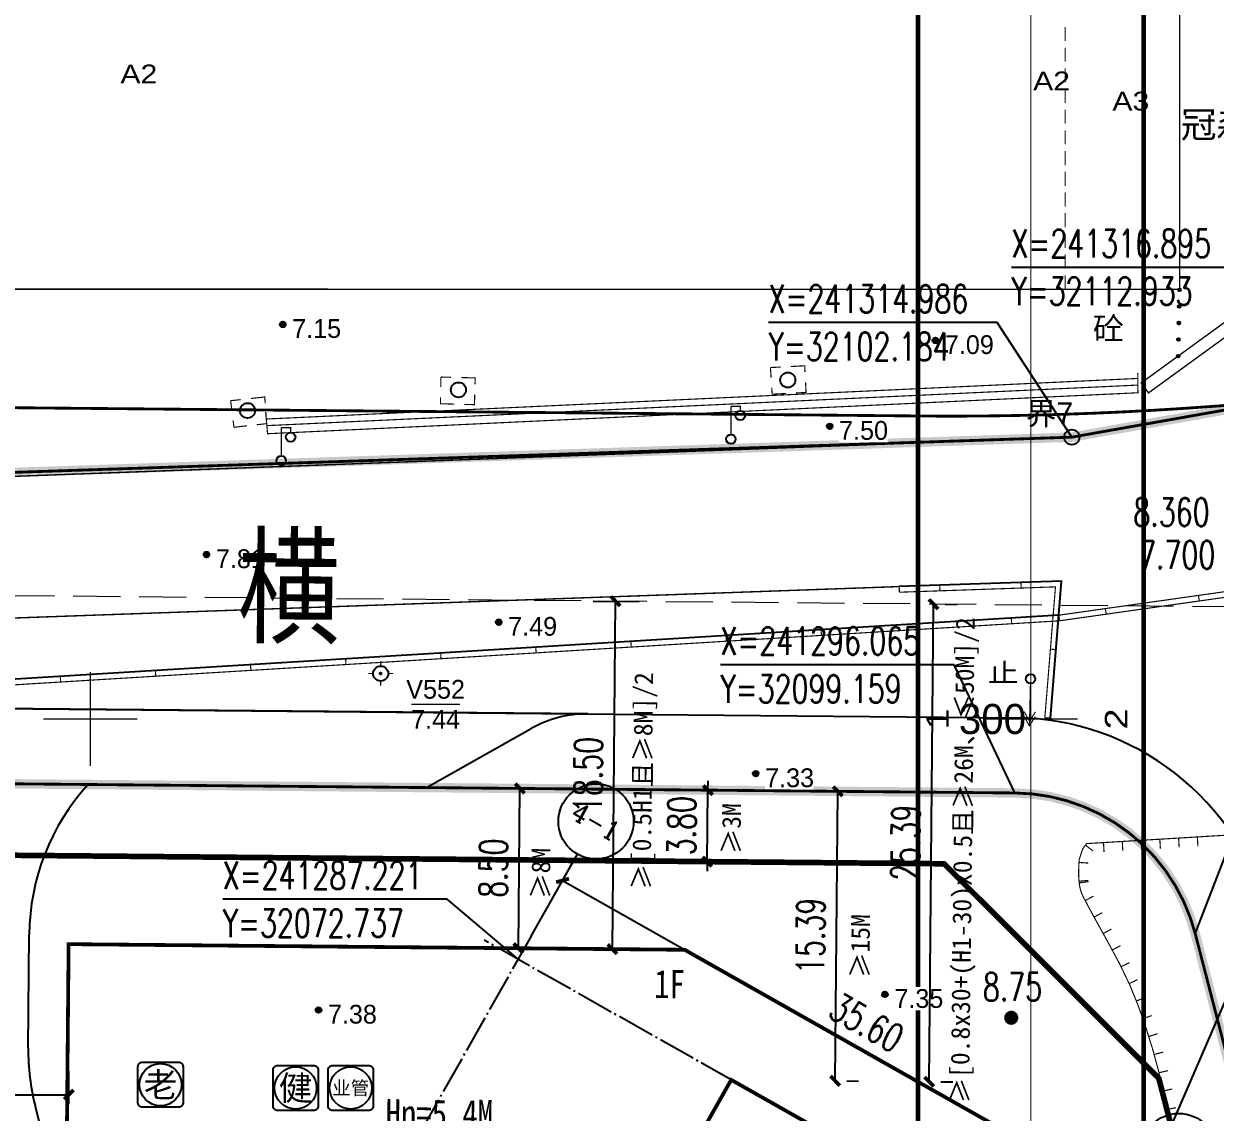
# Model space of a CAD drawing. Extents: x -83084 to 31773731, y -158416 to 241421036.
# Drawn here: x 32046.5 to 32109.8, y 241279.1 to 241337 of the extents above; entities that cross this region are included whole.
import ezdxf
from ezdxf.enums import TextEntityAlignment as Align
from ezdxf.xclip import XClip

# ---------------------------------------------------------------- set-up
doc = ezdxf.new("R2010")
doc.units = 0
doc.header["$LTSCALE"] = 1000
doc.header["$MEASUREMENT"] = 0
doc.header["$XCLIPFRAME"] = 0
for name, pattern in [('1', [0]), ('10010', [0]), ('2', [0]), ('252', [0]), ('677', [0]), ('721020', [0]), ('721120', [0]), ('CENTER2', [1.125, 0.75, -0.125, 0.125, -0.125]), ('DASH', [0.35, 0.25, -0.1]), ('DOTE', [2.42, 2, -0.2, 0.02, -0.2])]:
    doc.linetypes.add(name, pattern=pattern)
for name, color, linetype in [('AXIS', 3, 'Continuous'), ('AXIS_TEXT', 7, 'Continuous'), ('DIM_COOR', 3, 'Continuous'), ('DIM_ELEV', 3, 'Continuous'), ('DOTE', 14, 'DOTE'), ('GZ_BJT_功能地块', 1, 'Continuous'), ('GZ_BJT_总平面', 2, 'Continuous'), ('GZ_BJT_指标表', 7, 'Continuous'), ('GZ_BJT_用地界线', 1, 'Continuous'), ('GZ_BJT_配套设施符号', 7, 'Continuous'), ('MJX', 6, 'Continuous'), ('PUB_DIM', 3, 'Continuous'), ('PUB_TEXT', 7, 'Continuous'), ('Road_2', 134, 'Continuous'), ('ROOF', 4, 'Continuous'), ('净用地', 1, 'Continuous'), ('地库', 5, 'DASH'), ('规划道路边线', 165, 'Continuous')]:
    doc.layers.add(name, color=color, linetype=linetype)
doc.layers.add('地形', color=7, linetype='Continuous', true_color=0x323232)
doc.layers.add('建筑控制线', color=7, linetype='Continuous', true_color=0xff0505)
for name, color, linetype, lineweight in [('绿地', 86, 'Continuous', 0), ('道路中线', 252, 'Continuous', 0), ('间距公式核对', 241, 'Continuous', 0)]:
    doc.layers.add(name, color=color, linetype=linetype, lineweight=lineweight)
doc.styles.add('_TCH_AXIS', font='COMPLEX', dxfattribs={"bigfont": 'GBCBIG'})
doc.styles.add('_TCH_DIM', font='SIMPLEX', dxfattribs={"bigfont": 'GBCBIG'})
doc.styles.add('_TCH_DIM_T3', font='SIMPLEX', dxfattribs={"width": 0.705882, "bigfont": 'GBCBIG'})
doc.styles.add('COMPLEX', font='COMPLEX')
doc.styles.add('DMHT', font='')
doc.styles.add('GKST', font='')
doc.styles.add('HT', font='simhei.ttf')
doc.styles.add('HZTXT', font='simhei.ttf')
doc.styles.add('JMHT', font='')
doc.styles.add('KZHT', font='')
doc.styles.add('number', font='')
doc.styles.add('TKH', font='')
doc.styles.add('黑体', font='simhei.ttf')
doc.styles.get('DMHT').set_extended_font_data('方正细等线简体')
doc.styles.get('GKST').set_extended_font_data('方正细等线简体')
doc.styles.get('JMHT').set_extended_font_data('方正细等线简体')
doc.styles.get('KZHT').set_extended_font_data('方正细等线简体')
doc.styles.get('number').set_extended_font_data('方正细等线简体')
doc.styles.get('TKH').set_extended_font_data('方正细等线简体')
doc.dimstyles.new('_TCH_ARCH_M_M&&1', dxfattribs={"dimtxt": 1.4875, "dimasz": 0.5, "dimexe": 1.25, "dimexo": 1.5, "dimgap": 0.63125, "dimtad": 1, "dimzin": 0, "dimdsep": 46, "dimtxsty": '_TCH_DIM_T3', "dimblk": 'ARCHTICK', "dimcen": 0.09, "dimclrt": 7, "dimazin": 2, "dimtfac": 1, "dimtdec": 0, "dimtix": 1, "dimtmove": 2, "dimatfit": 3, "dimfxl": 0, "dimtolj": 1, "dimtzin": 0, "dimarcsym": 0})

# ---------------------------------------------------------------- blocks, each defined once
blk = doc.blocks.new('22老人服务中心')
at = {"layer": 'GZ_BJT_配套设施符号'}
blk.add_lwpolyline([(-12, -15, -0.414214), (-15, -12), (-15, 12, -0.414214), (-12, 15), (12, 15, -0.414214), (15, 12), (15, -12, -0.414214), (12, -15)], format="xyb", close=True, dxfattribs=at)
blk.add_circle((0, 0), 14.01, dxfattribs=at)
at = {"layer": 'GZ_BJT_配套设施符号', "linetype": 'Continuous', "style": 'HT'}
blk.add_text('老', height=16.34, dxfattribs=at).set_placement((0, 0), align=Align.MIDDLE_CENTER)
blk = doc.blocks.new('53居民健身场所')
at = {"layer": 'GZ_BJT_配套设施符号'}
blk.add_lwpolyline([(-12, -15, -0.414214), (-15, -12), (-15, 12, -0.414214), (-12, 15), (12, 15, -0.414214), (15, 12), (15, -12, -0.414214), (12, -15)], format="xyb", close=True, dxfattribs=at)
blk.add_circle((0, 0), 14.01, dxfattribs=at)
at = {"layer": 'GZ_BJT_配套设施符号', "linetype": 'Continuous', "style": 'HT'}
blk.add_text('健', height=16.34, dxfattribs=at).set_placement((0, 0), align=Align.MIDDLE_CENTER)
blk = doc.blocks.new('22物业管理')
at = {"layer": 'GZ_BJT_配套设施符号'}
blk.add_lwpolyline([(-12, -15, -0.414214), (-15, -12), (-15, 12, -0.414214), (-12, 15), (12, 15, -0.414214), (15, 12), (15, -12, -0.414214), (12, -15)], format="xyb", close=True, dxfattribs=at)
blk.add_circle((0, 0), 14.01, dxfattribs=at)
at = {"layer": 'GZ_BJT_配套设施符号', "linetype": 'Continuous', "style": 'HT'}
blk.add_text('业管', height=9, dxfattribs=at).set_placement((0, 0), align=Align.MIDDLE_CENTER)
blk = doc.blocks.new('jjjg')
at = {"layer": '净用地'}
blk.add_lwpolyline([(312.729, 260.842, 0.339359), (303.139, 268.339), (188.333, 269.388, 0.489761), (168.731, 244.6), (203.627, 103.082, 0.417511), (228.052, 88.507), (339.507, 117.323, 0.414214), (346.685, 129.508)], format="xyb", close=True, dxfattribs=at)
at = {"layer": '建筑控制线', "color": 1, "linetype": 'CENTER2', "ltscale": 0.01, "const_width": 0.5}
for points in [[(383.239, 107.973), (344.513, 97.96), (232.405, 68.975), (183.609, 58.956), (155.208, 51.953), (155.198, 51.951), (135.846, 179.065), (134.192, 189.926), (133.85, 194.329), (133.812, 204.312), (133.812, 204.314), (133.604, 259.566), (133.74, 265.128), (133.853, 269.743), (134.678, 279.892), (134.86, 281.203), (147.348, 281.975), (306.164, 287.26), (316.913, 289.169, 0.024864), (335.611, 291.821, 0.001838), (336.982, 292.091), (359.271, 296.561)], [(357.562, 275.82), (341.257, 272.55, 0.43043), (333.542, 260.242), (334.652, 255.949), (335.41, 253.018), (366.048, 134.514), (346.685, 129.508), (312.729, 260.842, 0.339359), (303.139, 268.339), (188.333, 269.388, 0.489761), (168.731, 244.6), (146.967, 207.555), (138.651, 241.283, -0.019329), (133.74, 265.128), (133.853, 269.743), (134.678, 279.892), (134.86, 281.203), (147.348, 281.975), (306.164, 287.26), (316.913, 289.169, 0.024864), (335.611, 291.821, 0.001838), (336.982, 292.091), (359.271, 296.561)]]:
    blk.add_lwpolyline(points, format="xyb", dxfattribs=at)
blk = doc.blocks.new('64343')
for p, q in [((-3.343, 146.91, 0), (-65.468, 147.478)), ((-11.915, 142.988, 0), (-6.35, 146.134, 0)), ((-11.915, 142.988), (-29.914, 143.153)), ((-33.098, 129.136), (-33.043, 135.181)), ((-23.065, 88.7), (-32.716, 126.022))]:
    blk.add_line(p, q)
for centre, radius, start, end in [((-3.397, 140.91, 0), 6, 89.4766, 119.4766), ((-21.043, 135.071), 12, 137.66629, 179.4775), ((-21.098, 129.026), 12, 179.4775, 194.49764)]:
    blk.add_arc(centre, radius, start, end)
blk = doc.blocks.new('263906')
at = {"color": 0, "linetype": 'Continuous', "lineweight": -3}
blk.add_circle((0, 0), 0.8, dxfattribs=at)
at = {"color": 0}
blk.add_point((0, 0), dxfattribs=at)
blk = doc.blocks.new('51133001')
at = {"color": 0, "linetype": 'Continuous', "lineweight": -3, "const_width": 0.12}
for points in [[(5, 0), (0.5, 0)], [(3.5, 0.6), (4.5, 0), (3.5, -0.6)], [(4, 0.6), (5, 0), (4, -0.6)]]:
    blk.add_lwpolyline(points, dxfattribs=at)
blk = doc.blocks.new('51133002')
at = {"color": 0, "linetype": '1', "lineweight": -3}
blk.add_circle((0, 0), 0.5, dxfattribs=at)
blk = doc.blocks.new('96102001')
at = {"linetype": '2'}
h = blk.add_hatch(color=0, dxfattribs=at)
edge = h.paths.add_edge_path(flags=0)
edge.add_arc((0, 0), 0.15, 0, 360)
at = {"color": 0, "linetype": 'Continuous', "lineweight": -3}
blk.add_circle((0, 0), 0.15, dxfattribs=at)
blk = doc.blocks.new('85212001')
at = {"color": 0, "linetype": 'Continuous', "lineweight": -3, "const_width": 0.12}
blk.add_lwpolyline([(0, 0), (0, 1)], dxfattribs=at)
blk = doc.blocks.new('333')
at = {"color": 0, "linetype": 'Continuous', "lineweight": -3, "const_width": 0.15}
for points in [[(0, 0.5), (0, 3.5)], [(0, 3.5), (1, 3.5), (1, 3)]]:
    blk.add_lwpolyline(points, dxfattribs=at)
at = {"color": 0, "linetype": 'Continuous', "lineweight": -3}
for centre in [(1, 2.5), (0, 0)]:
    blk.add_circle(centre, 0.5, dxfattribs=at)
blk = doc.blocks.new('904')
at = {"linetype": '2'}
h = blk.add_hatch(color=0, dxfattribs=at)
edge = h.paths.add_edge_path(flags=0)
edge.add_arc((0, 0), 0.3, 0, 360)
at = {"color": 0, "linetype": 'Continuous', "lineweight": -3}
for radius in [0.3, 0.15]:
    blk.add_circle((0, 0), radius, dxfattribs=at)
blk = doc.blocks.new('106')
at = {"color": 0, "linetype": '1', "lineweight": -3, "const_width": 0.12}
for points in [[(0, 0.8), (0, 1.3)], [(-0.8, 0), (-1.3, 0)], [(0.8, 0), (1.3, 0)], [(0, -0.8), (0, -1.3)]]:
    blk.add_lwpolyline(points, dxfattribs=at)
at = {"color": 0, "linetype": '1', "lineweight": -3}
for radius in [0.8, 0.1]:
    blk.add_circle((0, 0), radius, dxfattribs=at)
blk = doc.blocks.new('128')
at = {"color": 0, "linetype": 'Continuous', "lineweight": -3}
blk.add_circle((0, 0), 0.8, dxfattribs=at)
blk = doc.blocks.new('ysdx12')
at = {"layer": '地形', "linetype": 'Continuous', "lineweight": -3, "ltscale": 0.5}
for points, const_width in [([(69.928, 289.767), (69.928, 77.767)], 0.25), ([(81.928, 77.767), (81.928, 289.767)], 0.25), ([(83.837, 228.783), (83.843, 206.618), (-60.916, 206.63), (-60.915, 224.143)], 0.075), ([(77.758, 219.818), (77.758, 220.568)], 0.06), ([(77.758, 218.718), (77.758, 219.468)], 0.06), ([(77.758, 217.618), (77.758, 218.368)], 0.06), ([(77.758, 216.518), (77.758, 217.268)], 0.06), ([(77.758, 215.418), (77.758, 216.168)], 0.06), ([(77.758, 214.318), (77.758, 215.068)], 0.06), ([(77.758, 213.218), (77.758, 213.968)], 0.06), ([(77.757, 212.118), (77.758, 212.868)], 0.06), ([(77.757, 211.018), (77.757, 211.768)], 0.06), ([(77.757, 209.918), (77.757, 210.668)], 0.06), ([(77.757, 208.818), (77.757, 209.568)], 0.06), ([(77.757, 207.718), (77.757, 208.468)], 0.06), ([(77.757, 206.618), (77.757, 207.368)], 0.06), ([(270.398, 78.505), (247.182, 120.681), (236.579, 142.65), (212.663, 195.606), (195.565, 200.655), (176.133, 205.239), (124.57, 195.972), (77.42, 189.285)], 0.06), ([(270.135, 78.361), (246.915, 120.544), (236.307, 142.523), (212.446, 195.357), (195.488, 200.365), (176.125, 204.933), (124.618, 195.676), (77.462, 188.988)], 0.06), ([(35.247, 200.085), (35.349, 198.936), (81.628, 201.115), (81.615, 202.158)], 0.06), ([(62.087, 202.456), (62.627, 202.484)], 0.06), ([(62.122, 201.919), (62.087, 202.456)], 0.06), ([(63.168, 202.511), (63.91, 202.549), (63.928, 202.211)], 0.06), ([(35.298, 199.719), (81.604, 201.875)], 0.06), ([(35.315, 199.367), (81.62, 201.523)], 0.06), ([(44.556, 201.414), (44.564, 201.952)], 0.06), ([(44.564, 201.952), (45.105, 201.937)], 0.06), ([(45.646, 201.923), (46.389, 201.902), (46.38, 201.564)], 0.06), ([(63.955, 201.671), (63.983, 201.13), (63.445, 201.103)], 0.06), ([(34.464, 200.809), (35.202, 200.89), (35.226, 200.552)], 0.06), ([(45.274, 200.511), (44.544, 200.531), (44.549, 200.876)], 0.06), ([(46.365, 201.023), (46.35, 200.482), (45.812, 200.496)], 0.06), ([(62.908, 201.075), (62.178, 201.038), (62.156, 201.382)], 0.06), ([(33.387, 200.692), (33.926, 200.751)], 0.06), ([(33.452, 200.167), (33.387, 200.692)], 0.06), ([(34.25, 199.357), (33.561, 199.281), (33.516, 199.642)], 0.06), ([(35.264, 200.012), (35.301, 199.472), (34.776, 199.414)], 0.06), ([(-141.318, 189.364), (-138.744, 188.86), (-135.073, 188.266), (-89.118, 191.861), (-57.993, 193.4), (20.199, 196.606), (78.116, 198.751)], 0.075), ([(68.934, 190.807), (0.318, 188.37), (-68.765, 185.637), (-95.118, 183.709)], 0.075), ([(76.976, 183.809), (77.568, 191.104), (68.934, 190.807)], 0.06), ([(68.934, 190.807), (68.944, 190.507)], 0.06), ([(76.677, 183.833), (77.242, 190.793), (68.944, 190.507)], 0.06), ([(71.092, 190.881), (71.103, 190.582)], 0.06), ([(75.409, 191.03), (75.42, 190.73)], 0.06), ([(84.847, 190.338), (84.889, 190.041)], 0.06), ([(79.896, 189.636), (79.938, 189.339)], 0.06), ([(77.439, 188.986), (-69.095, 180.004), (-69.11, 180.729)], 0.06), ([(77.42, 189.285), (-68.801, 180.323), (-68.81, 180.735)], 0.06), ([(69.836, 188.82), (69.854, 188.521)], 0.06), ([(74.892, 189.13), (74.911, 188.831)], 0.06), ([(77.42, 189.285), (77.462, 188.988)], 0.06), ([(77.42, 189.285), (77.439, 188.986)], 0.06), ([(77.42, 189.285), (77.439, 188.986)], 0.06), ([(59.723, 188.2), (59.742, 187.901)], 0.06), ([(64.78, 188.51), (64.798, 188.211)], 0.06), ([(49.611, 187.581), (49.629, 187.281)], 0.06), ([(54.667, 187.89), (54.685, 187.591)], 0.06), ([(77.272, 187.457), (76.973, 187.481)], 0.06), ([(39.498, 186.961), (39.516, 186.661)], 0.06), ([(44.554, 187.271), (44.573, 186.971)], 0.06), ([(29.385, 186.341), (29.404, 186.041)], 0.06), ([(34.442, 186.651), (34.46, 186.351)], 0.06), ([(24.329, 186.031), (24.347, 185.732)], 0.06), ([(89.05, 177.749), (78.903, 177.14), (78.69, 176.864), (78.505, 176.294), (78.481, 175.941), (78.473, 175.411), (78.504, 175.05), (78.525, 174.901), (78.551, 174.77), (78.582, 174.648), (78.623, 174.521), (78.72, 174.305), (78.962, 173.842), (79.383, 173.07), (80.007, 171.946), (80.659, 170.734), (81.187, 169.633), (81.632, 168.549), (82.038, 167.388), (82.407, 166.213), (82.715, 165.079), (82.986, 163.884), (83.246, 162.529)], 0.06), ([(42.997, 184.545), (45.572, 184.545)], 0.06), ([(76.976, 183.809), (76.677, 183.833)], 0.06), ([(76.976, 183.809), (76.677, 183.833)], 0.06)]:
    blk.add_lwpolyline(points, dxfattribs=dict(at, const_width=const_width))
at = {"layer": '地形', "linetype": '10010', "lineweight": -3, "ltscale": 0.5, "const_width": 0.06}
for points in [[(75.928, 77.767), (75.928, 289.767)], [(75.928, 77.767), (75.928, 289.767)], [(25.928, 181.267), (25.928, 186.267)], [(23.428, 183.767), (28.428, 183.767)], [(75.928, 183.767), (73.428, 183.767)], [(75.928, 183.767), (78.428, 183.767)]]:
    blk.add_lwpolyline(points, dxfattribs=at)
at = {"layer": '地形', "linetype": '721120', "lineweight": -3, "ltscale": 0.5, "const_width": 0.15}
blk.add_lwpolyline([(90.128, 200.781), (88.779, 200.654), (87.429, 200.535), (86.078, 200.426), (84.726, 200.328), (83.374, 200.239), (82.02, 200.159), (80.667, 200.089), (79.313, 200.029), (77.958, 199.979), (76.604, 199.938), (75.249, 199.907), (73.893, 199.885), (72.538, 199.874), (71.183, 199.872), (69.827, 199.881), (-48.646, 200.963)], dxfattribs=at)
at = {"layer": '地形', "linetype": '721020', "lineweight": -3, "ltscale": 0.5, "const_width": 0.15}
blk.add_lwpolyline([(155.187, 19.465), (116.461, 9.453), (4.353, -19.532), (-44.443, -29.551), (-72.844, -36.554), (-72.854, -36.557), (-92.206, 90.558), (-93.86, 101.419), (-94.202, 105.822), (-94.24, 115.804), (-94.24, 115.807), (-94.448, 171.059), (-94.312, 176.62), (-94.199, 181.236), (-93.374, 191.385), (-93.192, 192.696), (-80.704, 193.468), (78.112, 198.753), (88.861, 200.662, 0.024922), (107.559, 203.314, 0.002245), (108.93, 203.583), (131.218, 208.054)], format="xyb", dxfattribs=at)
at = {"layer": '地形', "linetype": '252', "lineweight": -3, "ltscale": 0.5, "const_width": 0.075}
blk.add_lwpolyline([(91.641, 210.139), (91.57, 207.925), (82.188, 201.106), (81.801, 201.638), (90.828, 208.199), (90.886, 210.148)], close=True, dxfattribs=at)
at = {"layer": '地形', "linetype": '677', "lineweight": -3, "ltscale": 0.5, "const_width": 0.06}
blk.add_lwpolyline([(270.398, 78.505), (247.182, 120.681), (236.579, 142.65), (212.663, 195.606), (195.565, 200.655), (176.133, 205.239), (124.57, 195.972), (77.42, 189.285)], dxfattribs=at)
at = {"layer": '地形', "linetype": '721120', "lineweight": -3, "ltscale": 0.5, "const_width": 0.15}
blk.add_lwpolyline([(84.677, 172.335), (118.633, 41.001, -0.414214), (111.455, 28.816), (0, 0, -0.417511), (-24.425, 14.575), (-59.321, 156.093, -0.489761), (-39.72, 180.881), (75.087, 179.832, -0.339359), (84.677, 172.335)], format="xyb", close=True, dxfattribs=at)
at = {"layer": '地形', "linetype": '677', "lineweight": -3, "ltscale": 0.5}
for points in [[(76.976, 183.809, 0), (77.568, 191.104, 0), (68.934, 190.807, 0)], [(77.42, 189.285, 0), (-68.801, 180.323, 0), (-68.81, 180.735, 0)]]:
    blk.add_polyline3d(points, dxfattribs=at)
at = {"layer": '地形', "linetype": 'Continuous'}
for name, p, xscale, yscale, rotation in [('96102001', (83.841, 206.588), 0.5, 0.5, 268.6712010405977), ('96102001', (83.821, 205.706), 0.5, 0.5, 268.6712010405977), ('96102001', (83.8, 204.825), 0.5, 0.5, 268.6712010405977), ('96102001', (83.78, 203.943), 0.5, 0.5, 268.6712010405977), ('96102001', (83.759, 203.061), 0.5, 0.5, 268.6712010405977), ('51133001', (75.918, 185.901), 0.4999999999999997, 0.4999999999999997, 268.6231984711109), ('51133002', (75.918, 185.901), 0.4999999999999997, 0.4999999999999997, 268.6231984711109), ('85212001', (82.79, 177.373), 0.4999999999999997, 0.4999999999999997, 183.4323936329411), ('85212001', (83.788, 177.433), 0.4999999999999997, 0.4999999999999997, 183.4323936329411), ('85212001', (84.786, 177.493), 0.4999999999999997, 0.4999999999999997, 183.4323936329411), ('85212001', (78.838, 177.056), 0.5, 0.5, 232.3097600883077), ('85212001', (79.795, 177.194), 0.4999999999999997, 0.4999999999999997, 183.4323936329411), ('85212001', (80.793, 177.254), 0.4999999999999997, 0.4999999999999997, 183.4323936329411), ('85212001', (81.791, 177.313), 0.4999999999999997, 0.4999999999999997, 183.4323936329411), ('85212001', (78.494, 176.136), 0.5, 0.5, 266.0994982143045), ('85212001', (78.497, 175.138), 0.4999999999999996, 0.4999999999999996, 274.939211000405), ('85212001', (78.504, 175.05), 0.4999999999999997, 0.4999999999999997, 278.0339150718244), ('85212001', (78.822, 174.11), 0.4999999999999997, 0.4999999999999997, 297.5943200999337), ('85212001', (79.296, 173.23), 0.4999999999999997, 0.4999999999999997, 298.621635192617), ('85212001', (79.78, 172.354), 0.5, 0.5, 299.0071310693725), ('85212001', (80.259, 171.477), 0.5, 0.5, 298.2806994700066), ('85212001', (80.726, 170.593), 0.4999999999999999, 0.4999999999999999, 295.6535628284096), ('85212001', (81.159, 169.691), 0.4999999999999999, 0.4999999999999999, 295.6535628284096), ('85212001', (81.543, 168.768), 0.4999999999999995, 0.4999999999999995, 292.3133271167065), ('85212001', (81.884, 167.828), 0.5, 0.5, 289.2486758776352), ('85212001', (82.198, 166.879), 0.5, 0.5, 287.4466807292891), ('85212001', (82.486, 165.921), 0.5, 0.5, 285.2076354363322), ('85212001', (82.743, 164.955), 0.4999999999999998, 0.4999999999999998, 282.7736292237064), ('85212001', (82.964, 163.98), 0.4999999999999998, 0.4999999999999998, 282.7736292237064), ('85212001', (83.156, 162.999), 0.5, 0.5, 280.8589905955685)]:
    blk.add_blockref(name, p, dxfattribs=dict(at, xscale=xscale, yscale=yscale, rotation=rotation))
at = {"layer": '地形', "linetype": 'Continuous', "xscale": 0.5, "yscale": 0.5}
for name, p in [('904', (36.157, 204.75)), ('904', (70.862, 203.895)), ('128', (63.009, 201.792)), ('128', (45.497, 201.269)), ('128', (34.285, 200.167)), ('333', (59.985, 198.649)), ('333', (36.077, 197.507)), ('904', (65.237, 199.332)), ('263906', (78.112, 198.753)), ('904', (32.102, 192.512)), ('904', (47.643, 188.913)), ('106', (41.362, 186.181)), ('904', (61.304, 180.86)), ('904', (68.176, 169.12)), ('904', (38.058, 168.287))]:
    blk.add_blockref(name, p, dxfattribs=at)
at = {"layer": '地形', "style": 'JMHT', "width": 1.2}
for s, p in [('A2', (27.525, 217.269)), ('A2', (76.053, 216.897)), ('A3', (80.267, 215.822)), ('止', (73.649, 185.419))]:
    blk.add_text(s, height=1, dxfattribs=at).set_placement(p, align=Align.BOTTOM_LEFT)
at = {"layer": '地形'}
for s, height, style, p in [('冠森集团', 1.4, 'JMHT', (83.899, 214.259)), ('砼', 1.2, 'GKST', (79.237, 203.573))]:
    blk.add_text(s, height=height, dxfattribs=dict(at, style=style)).set_placement(p, align=Align.BOTTOM_LEFT)
for s, height, style, p in [('界7', 1.2, 'number', (76.923, 200.012)), ('V552', 1, 'KZHT', (44.284, 185.345)), ('7.44', 1, 'KZHT', (44.284, 183.745))]:
    blk.add_text(s, height=height, dxfattribs=dict(at, style=style)).set_placement(p, align=Align.MIDDLE_CENTER)
at = {"layer": '地形', "style": 'JMHT'}
blk.add_text('300', height=1.6, dxfattribs=at).set_placement((75.678, 183.767), align=Align.MIDDLE_RIGHT)
at = {"layer": '地形', "style": 'TKH', "width": 1.25}
for s, p in [('1', (71.928, 183.767)), ('2', (81.428, 183.767))]:
    blk.add_text(s, height=1.2, rotation=90, dxfattribs=at).set_placement(p, align=Align.BOTTOM_CENTER)
for points in [[(36.657, 205.15), (39.232, 205.15), (39.232, 203.9), (36.657, 203.9)], [(71.362, 204.295), (73.937, 204.295), (73.937, 203.045), (71.362, 203.045)], [(65.737, 199.732), (68.312, 199.732), (68.312, 198.482), (65.737, 198.482)], [(32.602, 192.912), (35.177, 192.912), (35.177, 191.662), (32.602, 191.662)], [(48.143, 189.313), (50.718, 189.313), (50.718, 188.063), (48.143, 188.063)], [(61.804, 181.26), (64.379, 181.26), (64.379, 180.01), (61.804, 180.01)], [(68.676, 169.52), (71.251, 169.52), (71.251, 168.27), (68.676, 168.27)], [(38.558, 168.687), (41.133, 168.687), (41.133, 167.437), (38.558, 167.437)]]:
    blk.add_wipeout(points).dxf.layer = '地形'
at = {"layer": '地形', "style": 'DMHT'}
for s, p in [('7.15', (36.657, 205.03)), ('7.09', (71.362, 204.175)), ('7.50', (65.737, 199.612)), ('7.81', (32.602, 192.792)), ('7.49', (48.143, 189.193)), ('7.33', (61.804, 181.14)), ('7.35', (68.676, 169.4)), ('7.38', (38.558, 168.567))]:
    blk.add_text(s, height=1, dxfattribs=at).set_placement(p, align=Align.TOP_LEFT)
blk = doc.blocks.new('YT6保障房3 2-16轮廓线')
at = {"layer": 'MJX', "color": 0, "ltscale": 10, "const_width": 200}
blk.add_lwpolyline([(10245, 12500), (10245, 10750), (12395, 10750), (12396, 9350), (16801, 9350), (16801, 3850), (17401, 3850), (17401, 350), (14201, 350), (14201, -150), (12201, -150), (12201, 1350), (4801, 1350), (4801, -150), (2801, -150), (2801, 350), (-399, 349), (-399, 3849), (201, 3849), (201, 9349), (4606, 9350), (4605, 10750), (6755, 10750), (6755, 14300), (-7250, 14299), (-7250, 22099), (4250, 22100), (4250, 17600), (5750, 17600), (5750, 19100), (7450, 19100), (8775, 20425), (8775, 22650), (10375, 22650), (10375, 24150), (5775, 24150), (5775, 36350), (14375, 36350), (14375, 22450), (13675, 22450), (13675, 21450), (16550, 21450), (16550, 21650), (18150, 21650), (18150, 23400), (20350, 23400), (20350, 25000), (22650, 25000), (22650, 25600), (27850, 25600), (27850, 22600), (26850, 22600), (26850, 16200), (28350, 16200), (28350, 14200), (27850, 14200), (27850, 11000), (24350, 11000), (24350, 11600), (18850, 11600), (18850, 16000), (17450, 16000), (17450, 18150), (15850, 18150), (15850, 16325), (12025, 12500)], close=True, dxfattribs=at)
at = {"layer": 'MJX', "color": 0, "ltscale": 10}
for points in [[(14875, 36350), (14875, 32650), (14375, 32650), (14375, 36350)], [(16175, 32650), (16175, 28250), (14375, 28250), (14375, 32650)], [(5775, 32050), (5775, 30650), (5275, 30650), (5275, 32050)], [(5775, 26750), (5775, 25350), (5275, 25350), (5275, 26750)], [(28350, 25600), (27850, 25600), (27850, 22600), (28350, 22600)], [(10375, 24150), (8075, 24150), (8075, 22450), (8775, 22450), (8775, 22650), (10375, 22650)], [(20350, 23400), (20350, 24600), (19850, 24600), (19850, 23400)], [(-3250, 22099), (-1850, 22099), (-1850, 22599), (-3250, 22599)], [(1650, 22099), (3050, 22100), (3050, 22600), (1650, 22599)], [(28350, 22600), (26850, 22600), (26850, 16200), (28350, 16200)], [(4250, 17600), (4250, 19900), (5950, 19900), (5950, 19100), (5750, 19100), (5750, 17600)], [(8255, 16100), (8255, 12950), (10045, 12950), (10045, 12500), (12025, 12500), (15850, 16325), (15850, 18350), (15245, 18350), (15245, 19950), (12105, 19950)], [(10190, 14766), (13584, 18160), (15635, 16109), (12241, 12715)], [(15850, 17650), (17450, 17650), (17450, 18150), (15850, 18150)], [(5950, 14300), (5950, 15700), (6950, 15700), (6950, 17600), (5100, 17600), (5100, 16850), (250, 16849), (250, 14299)], [(-7250, 13799), (-3750, 13799), (-3750, 14299), (-7250, 14299)], [(-3750, 12499), (450, 12499), (450, 14299), (-3750, 14299)], [(6755, 10750), (6755, 14300), (6255, 14300), (6255, 10750)], [(28350, 14200), (27850, 14200), (27850, 11000), (28350, 11000)], [(10245, 10750), (10245, 12500), (10745, 12500), (10745, 10750)], [(21550, 11100), (22950, 11100), (22950, 11600), (21550, 11600)], [(-299, 5249), (-299, 6649), (201, 6649), (201, 5249)], [(17301, 5250), (17301, 6650), (16801, 6650), (16801, 5250)], [(4801, -150), (12201, -150), (12201, 1350), (4801, 1350)], [(2801, -150), (-399, -151), (-399, 349), (2801, 350)], [(14201, -150), (17401, -150), (17401, 350), (14201, 350)]]:
    blk.add_lwpolyline(points, close=True, dxfattribs=at)
blk.add_lwpolyline([(14175, 22450), (14175, 21950), (18150, 21950)], dxfattribs=at)
blk = doc.blocks.new('_ArchTick')
at = {"color": 0, "linetype": 'ByBlock', "const_width": 0.4}
blk.add_lwpolyline([(-0.5, -0.5), (0.5, 0.5)], dxfattribs=at)
blk = doc.blocks.new('*D158')
at = {"layer": 'Defpoints', "color": 0, "transparency": 16777216}
for p in [(-18.213, 121.743), (-37.612, 119.746), (-18.213, 119.746)]:
    blk.add_point(p, dxfattribs=at)
at = {"layer": 'PUB_DIM', "color": 0, "lineweight": -2, "transparency": 16777216}
for p, q in [((-37.612, 121.246), (-37.612, 122.993)), ((-18.213, 121.246), (-18.213, 122.993)), ((-37.612, 121.743), (-18.213, 121.743))]:
    blk.add_line(p, q, dxfattribs=at)
at = {"layer": 'PUB_DIM', "color": 0, "lineweight": -2, "transparency": 16777216, "xscale": 0.5, "yscale": 0.5, "zscale": 0.5, "rotation": 180}
blk.add_blockref('_ArchTick', (-37.612, 121.743), dxfattribs=at)
at = {"layer": 'PUB_DIM', "color": 0, "lineweight": -2, "transparency": 16777216, "xscale": 0.5, "yscale": 0.5, "zscale": 0.5}
blk.add_blockref('_ArchTick', (-18.213, 121.743), dxfattribs=at)
at = {"layer": 'PUB_DIM', "color": 7, "transparency": 16777216, "insert": (-27.913, 123.118), "char_height": 1.4875, "attachment_point": 5, "style": '_TCH_DIM_T3'}
blk.add_mtext('\\A1;19.40', dxfattribs=at)
blk = doc.blocks.new('*D161')
at = {"layer": 'Defpoints', "color": 0, "transparency": 16777216}
for p in [(15.77, 137.936), (16.415, 137.93), (16.38, 134.131)]:
    blk.add_point(p, dxfattribs=at)
at = {"layer": 'PUB_DIM', "color": 0, "lineweight": -2, "transparency": 16777216}
for p, q in [((15.77, 137.936), (15.774, 138.436)), ((14.915, 137.944), (14.52, 137.948)), ((15.735, 134.136), (15.77, 137.936)), ((14.88, 134.144), (14.485, 134.148)), ((15.735, 134.136), (15.731, 133.637))]:
    blk.add_line(p, q, dxfattribs=at)
at = {"layer": 'PUB_DIM', "color": 0, "lineweight": -2, "transparency": 16777216, "xscale": 0.5, "yscale": 0.5, "zscale": 0.5}
for p, rotation in [((15.77, 137.936), 269.4766032694147), ((15.735, 134.136), 89.47660326941467)]:
    blk.add_blockref('_ArchTick', p, dxfattribs=dict(at, rotation=rotation))
at = {"layer": 'PUB_DIM', "color": 7, "transparency": 16777216, "insert": (14.378, 136.049), "char_height": 1.4875, "attachment_point": 5, "rotation": 89.4766, "style": '_TCH_DIM_T3'}
blk.add_mtext('\\A1;3.80', dxfattribs=at)
blk = doc.blocks.new('*D164')
at = {"layer": 'Defpoints', "color": 0, "transparency": 16777216}
for p in [(3.075, 138.052), (5.77, 138.028), (2.997, 129.553)]:
    blk.add_point(p, dxfattribs=at)
at = {"layer": 'PUB_DIM', "color": 0, "lineweight": -2, "transparency": 16777216}
for p, q in [((4.575, 138.039), (7.02, 138.016)), ((5.693, 129.528), (5.77, 138.028)), ((4.497, 129.539), (6.943, 129.517))]:
    blk.add_line(p, q, dxfattribs=at)
at = {"layer": 'PUB_DIM', "color": 0, "lineweight": -2, "transparency": 16777216, "xscale": 0.5, "yscale": 0.5, "zscale": 0.5}
for p, rotation in [((5.77, 138.028), 89.4766032679831), ((5.693, 129.528), 269.4766032679831)]:
    blk.add_blockref('_ArchTick', p, dxfattribs=dict(at, rotation=rotation))
at = {"layer": 'PUB_DIM', "color": 7, "transparency": 16777216, "insert": (4.357, 133.79), "char_height": 1.4875, "attachment_point": 5, "rotation": 89.4766, "style": '_TCH_DIM_T3'}
blk.add_mtext('\\A1;8.50', dxfattribs=at)
blk = doc.blocks.new('*D165')
at = {"layer": 'Defpoints', "color": 0, "transparency": 16777216}
for p in [(8.166, 148.006), (10.861, 147.982), (7.997, 129.507)]:
    blk.add_point(p, dxfattribs=at)
at = {"layer": 'PUB_DIM', "color": 0, "lineweight": -2, "transparency": 16777216}
for p, q in [((9.666, 147.992), (12.111, 147.97)), ((10.692, 129.482), (10.861, 147.982)), ((9.497, 129.493), (11.942, 129.471))]:
    blk.add_line(p, q, dxfattribs=at)
at = {"layer": 'PUB_DIM', "color": 0, "lineweight": -2, "transparency": 16777216, "xscale": 0.5, "yscale": 0.5, "zscale": 0.5}
for p, rotation in [((10.861, 147.982), 89.476603267982), ((10.692, 129.482), 269.476603267982)]:
    blk.add_blockref('_ArchTick', p, dxfattribs=dict(at, rotation=rotation))
at = {"layer": 'PUB_DIM', "color": 7, "transparency": 16777216, "insert": (9.402, 138.745), "char_height": 1.4875, "attachment_point": 5, "rotation": 89.4766, "style": '_TCH_DIM_T3'}
blk.add_mtext('\\A1;18.50', dxfattribs=at)
blk = doc.blocks.new('*D206')
at = {"layer": 'Defpoints', "color": 0, "transparency": 16777216}
for p in [(26.89, 147.835), (27.766, 147.827), (26.658, 122.442)]:
    blk.add_point(p, dxfattribs=at)
at = {"layer": 'PUB_DIM', "color": 0, "lineweight": -2, "transparency": 16777216}
for p, q in [((27.534, 122.434), (27.766, 147.827)), ((28.39, 147.821), (29.016, 147.816)), ((28.158, 122.428), (28.784, 122.423))]:
    blk.add_line(p, q, dxfattribs=at)
at = {"layer": 'PUB_DIM', "color": 0, "lineweight": -2, "transparency": 16777216, "xscale": 0.5, "yscale": 0.5, "zscale": 0.5}
for p, rotation in [((27.766, 147.827), 89.47660327112365), ((27.534, 122.434), 269.4766032711237)]:
    blk.add_blockref('_ArchTick', p, dxfattribs=dict(at, rotation=rotation))
at = {"layer": 'PUB_DIM', "color": 7, "transparency": 16777216, "insert": (26.275, 135.143), "char_height": 1.4875, "attachment_point": 5, "rotation": 89.4766, "style": '_TCH_DIM_T3'}
blk.add_mtext('\\A1;25.39', dxfattribs=at)
blk = doc.blocks.new('*D207')
at = {"layer": 'Defpoints', "color": 0, "transparency": 16777216}
for p in [(21.799, 137.881), (22.674, 137.873), (21.658, 122.488)]:
    blk.add_point(p, dxfattribs=at)
at = {"layer": 'PUB_DIM', "color": 0, "lineweight": -2, "transparency": 16777216}
for p, q in [((22.534, 122.48), (22.674, 137.873)), ((23.299, 137.868), (23.924, 137.862)), ((23.158, 122.474), (23.784, 122.468))]:
    blk.add_line(p, q, dxfattribs=at)
at = {"layer": 'PUB_DIM', "color": 0, "lineweight": -2, "transparency": 16777216, "xscale": 0.5, "yscale": 0.5, "zscale": 0.5}
for p, rotation in [((22.674, 137.873), 89.47660327112582), ((22.534, 122.48), 269.4766032711258)]:
    blk.add_blockref('_ArchTick', p, dxfattribs=dict(at, rotation=rotation))
at = {"layer": 'PUB_DIM', "color": 7, "transparency": 16777216, "insert": (21.229, 130.189), "char_height": 1.4875, "attachment_point": 5, "rotation": 89.4766, "style": '_TCH_DIM_T3'}
blk.add_mtext('\\A1;15.39', dxfattribs=at)
blk = doc.blocks.new('2334223')
at = {"layer": 'DIM_ELEV', "const_width": 0.375}
blk.add_lwpolyline([(50.302, 80.014, 1), (49.927, 80.014, 1)], format="xyb", close=True, dxfattribs=at)
at = {"layer": 'PUB_TEXT', "style": '_TCH_DIM', "width": 0.705882}
blk.add_text('8.75', height=1.4875, dxfattribs=at).set_placement((48.605, 80.914))
blk = doc.blocks.new('ghdlbx')
at = {"layer": '规划道路边线', "linetype": '721120', "lineweight": -3, "ltscale": 0.5, "const_width": 0.15}
blk.add_lwpolyline([(90.128, 200.781), (88.779, 200.654), (87.429, 200.535), (86.078, 200.426), (84.726, 200.328), (83.374, 200.239), (82.02, 200.159), (80.667, 200.089), (79.313, 200.029), (77.958, 199.979), (76.604, 199.938), (75.249, 199.907), (73.893, 199.885), (72.538, 199.874), (71.183, 199.872), (69.827, 199.881), (-48.646, 200.963)], dxfattribs=at)
blk.add_lwpolyline([(84.677, 172.335), (118.633, 41.001, -0.414214), (111.455, 28.816), (0, 0, -0.417511), (-24.425, 14.575), (-59.321, 156.093, -0.489761), (-39.72, 180.881), (75.087, 179.832, -0.339359), (84.677, 172.335)], format="xyb", close=True, dxfattribs=at)
at = {"layer": '道路中线', "linetype": 'DASH', "ltscale": 0.01}
blk.add_line((90.519, 189.691), (-81.137, 191.259), dxfattribs=at)
at = {"layer": 'PUB_TEXT', "color": 8, "style": '黑体', "width": 0.8}
blk.add_text('横', height=5, rotation=359.53392, dxfattribs=at).set_placement((33.733, 188.331))
blk = doc.blocks.new('zbyd')
at = {"layer": 'DIM_COOR', "color": 3}
for p, q in [((-199.534, 153.427), (-211.744, 153.427)), ((-212.5, 150.494), (-224.655, 150.494)), ((-208.53, 144.401), (-212.5, 150.494)), ((-214.783, 132.293), (-227.213, 132.293)), ((-211.555, 125.48), (-214.783, 132.293)), ((-201.965, 117.983), (-198.548, 126.884))]:
    blk.add_line(p, q, dxfattribs=at)
at = {"layer": 'PUB_TEXT', "style": '_TCH_DIM', "width": 0.705882}
for s, p in [('X=241316.895', (-211.744, 153.952)), ('Y=32112.933', (-211.744, 151.415)), ('X=241314.986', (-224.655, 151.019)), ('Y=32102.184', (-224.655, 148.481)), ('8.360', (-205.256, 139.676)), ('7.700', (-204.956, 137.401)), ('X=241296.065', (-227.213, 132.818)), ('Y=32099.159', (-227.213, 130.281))]:
    blk.add_text(s, height=1.4875, dxfattribs=at).set_placement(p)
blk = doc.blocks.new('_AXISO')
blk.add_circle((0, 0), 0.5)
at = {"layer": 'AXIS_TEXT', "style": 'COMPLEX', "width": 1.041667}
blk.add_attdef('A', text='', height=0.56, dxfattribs=at).set_placement((-0.25, -0.28), (0.25, -0.28), align=Align.FIT)
blk = doc.blocks.new('*D119')
at = {"layer": 'Defpoints', "color": 0, "transparency": 16777216}
for p in [(8.232, 26.722), (-27.368, 23.328), (8.232, 23.328)]:
    blk.add_point(p, dxfattribs=at)
at = {"layer": 'PUB_DIM', "color": 0, "lineweight": -2, "transparency": 16777216}
for p, q in [((-27.368, 24.828), (-27.368, 27.972)), ((8.232, 24.828), (8.232, 27.972)), ((-27.368, 26.722), (8.232, 26.722))]:
    blk.add_line(p, q, dxfattribs=at)
at = {"layer": 'PUB_DIM', "color": 0, "lineweight": -2, "transparency": 16777216, "xscale": 0.5, "yscale": 0.5, "zscale": 0.5, "rotation": 180}
blk.add_blockref('_ArchTick', (-27.368, 26.722), dxfattribs=at)
at = {"layer": 'PUB_DIM', "color": 0, "lineweight": -2, "transparency": 16777216, "xscale": 0.5, "yscale": 0.5, "zscale": 0.5}
blk.add_blockref('_ArchTick', (8.232, 26.722), dxfattribs=at)
at = {"layer": 'PUB_DIM', "color": 7, "transparency": 16777216, "insert": (-9.568, 28.097), "char_height": 1.4875, "attachment_point": 5, "style": '_TCH_DIM_T3'}
blk.add_mtext('\\A1;35.60', dxfattribs=at)
blk = doc.blocks.new('cc')
at = {"layer": '间距公式核对', "style": 'HZTXT'}
for s, p in [('≥[0.8x30+(H1-30)x0.5且≥26M、≤50M]/2', (29.651, 121.27)), ('≥[0.5H1且≥8M]/2', (12.724, 132.638)), ('≥3M', (17.501, 134.519)), ('≥8M', (7.365, 132.144)), ('≥15M', (24.348, 127.938))]:
    blk.add_text(s, height=1, rotation=89.32674, dxfattribs=at).set_placement(p)
at = {"layer": 'PUB_DIM'}
for p1, p2, distance, picture, middle in [((7.997, 129.507), (8.166, 148.006), -2.695, '*D165', (9.402, 138.745)), ((26.658, 122.442), (26.89, 147.835), -0.876, '*D206', (26.275, 135.143)), ((2.997, 129.553), (3.075, 138.052), -2.695, '*D164', (4.357, 133.79)), ((21.658, 122.488), (21.799, 137.881), -0.876, '*D207', (21.229, 130.189))]:
    dim = blk.add_aligned_dim(p1=p1, p2=p2, distance=distance, dimstyle='_TCH_ARCH_M_M&&1', dxfattribs=at)
    dim.commit()
    dim.dimension.update_dxf_attribs({"geometry": picture, "text_midpoint": middle})
at = {"layer": 'PUB_DIM', "color": 31}
for p1, p2, distance, picture, middle in [((16.38, 134.131), (16.415, 137.93), 0.645, '*D161', (14.378, 136.049)), ((-37.612, 119.746), (-18.213, 119.746), 1.997, '*D158', (-27.913, 123.118))]:
    dim = blk.add_aligned_dim(p1=p1, p2=p2, distance=distance, dimstyle='_TCH_ARCH_M_M&&1', dxfattribs=at)
    dim.commit()
    dim.dimension.update_dxf_attribs({"geometry": picture, "text_midpoint": middle})
blk = doc.blocks.new('ADSAFDSFW')
at = {"layer": 'AXIS'}
blk.add_line((-27.368, 23.328), (-27.368, 28.328), dxfattribs=at)
at = {"layer": 'DOTE', "ltscale": 0.001}
for p, q in [((-27.368, 23.328), (-27.368, -16.954)), ((10.829, 21.907), (-29.425, 21.907))]:
    blk.add_line(p, q, dxfattribs=at)
at = {"layer": 'AXIS'}
ref = blk.add_blockref('_AXISO', (-27.368, 30.328), dxfattribs=dict(at, xscale=4, yscale=4, zscale=4))
ref.add_attrib('A', '4-1', dxfattribs={"layer": 'AXIS_TEXT', "height": 0.9831, "style": '_TCH_AXIS'}).set_placement((-28.679, 29.836), (-26.057, 29.836), align=Align.FIT)
ref = blk.add_blockref('_AXISO', (8.232, 30.328), dxfattribs=dict(at, xscale=4, yscale=4, zscale=4))
ref.add_attrib('A', '4-26', dxfattribs={"layer": 'AXIS_TEXT', "height": 0.7027, "style": '_TCH_AXIS'}).set_placement((6.877, 29.977), (9.587, 29.977), align=Align.FIT)
at = {"layer": 'PUB_DIM'}
dim = blk.add_aligned_dim(p1=(-27.368, 23.328), p2=(8.232, 23.328), distance=3.394, dimstyle='_TCH_ARCH_M_M&&1', dxfattribs=at)
dim.commit()
dim.dimension.update_dxf_attribs({"geometry": '*D119', "text_midpoint": (-9.568, 28.097)})

msp = doc.modelspace()

# ---------------------------------------------------------------- linework, layer by layer
at = {"layer": 'GZ_BJT_功能地块', "lineweight": 0}
msp.add_lwpolyline([(32108.749, 241288.568, 0.339359), (32099.159, 241296.065), (31984.352, 241297.113, 0.489761), (31964.751, 241272.326), (31999.647, 241130.808, 0.417511), (32024.072, 241116.233), (32135.527, 241145.049, 0.414214), (32142.705, 241157.234)], format="xyb", close=True, dxfattribs=at)
at = {"layer": 'GZ_BJT_总平面', "lineweight": 0}
msp.add_lwpolyline([(32108.749, 241288.568, 0.339359), (32099.159, 241296.065), (31984.352, 241297.113, 0.489761), (31964.751, 241272.326), (31999.647, 241130.808, 0.417511), (32024.072, 241116.233), (32135.527, 241145.049, 0.414214), (32142.705, 241157.234)], format="xyb", close=True, dxfattribs=at)
at = {"layer": 'GZ_BJT_用地界线', "linetype": 'CENTER2', "lineweight": 0, "ltscale": 10, "const_width": 0.001}
msp.add_lwpolyline([(32179.259, 241135.698), (32140.533, 241125.686), (32028.425, 241096.701), (31979.629, 241086.682), (31951.228, 241079.679), (31951.218, 241079.676), (31931.866, 241206.791), (31930.212, 241217.652), (31929.87, 241222.055), (31929.832, 241232.037), (31929.832, 241232.04), (31929.624, 241287.292), (31929.76, 241292.853), (31929.873, 241297.469), (31930.698, 241307.618), (31930.88, 241308.929), (31943.368, 241309.701), (32102.184, 241314.986), (32112.933, 241316.895, 0.024864), (32131.631, 241319.547, 0.001838), (32133.002, 241319.816), (32155.29, 241324.287)], format="xyb", dxfattribs=at)
msp.add_lwpolyline([(32179.259, 241135.698), (32140.533, 241125.686), (32028.425, 241096.701), (31979.629, 241086.682), (31951.228, 241079.679), (31951.218, 241079.676), (31931.866, 241206.791), (31930.212, 241217.652), (31929.87, 241222.055), (31929.832, 241232.037), (31929.832, 241232.04), (31929.624, 241287.292), (31929.76, 241292.853), (31929.873, 241297.469), (31930.698, 241307.618), (31930.88, 241308.929), (31943.368, 241309.701), (32102.184, 241314.986), (32112.933, 241316.895, 0.024864), (32131.631, 241319.547, 0.001838), (32133.002, 241319.816), (32155.29, 241324.287)], format="xyb", dxfattribs=at)
msp.add_lwpolyline([(32179.259, 241135.698), (32140.533, 241125.686), (32028.425, 241096.701), (31979.629, 241086.682), (31951.228, 241079.679), (31951.218, 241079.676), (31931.866, 241206.791), (31930.212, 241217.652), (31929.87, 241222.055), (31929.832, 241232.037), (31929.832, 241232.04), (31929.624, 241287.292), (31929.76, 241292.853), (31929.873, 241297.469), (31930.698, 241307.618), (31930.88, 241308.929), (31943.368, 241309.701), (32102.184, 241314.986), (32112.933, 241316.895, 0.024864), (32131.631, 241319.547, 0.001838), (32133.002, 241319.816), (32155.29, 241324.287)], format="xyb", dxfattribs=at)
msp.add_lwpolyline([(32179.259, 241135.698), (32140.533, 241125.686), (32028.425, 241096.701), (31979.629, 241086.682), (31951.228, 241079.679), (31951.218, 241079.676), (31931.866, 241206.791), (31930.212, 241217.652), (31929.87, 241222.055), (31929.832, 241232.037), (31929.832, 241232.04), (31929.624, 241287.292), (31929.76, 241292.853), (31929.873, 241297.469), (31930.698, 241307.618), (31930.88, 241308.929), (31943.368, 241309.701), (32102.184, 241314.986), (32112.933, 241316.895, 0.024864), (32131.631, 241319.547, 0.001838), (32133.002, 241319.816), (32155.29, 241324.287)], format="xyb", dxfattribs=at)
at = {"layer": 'GZ_BJT_用地界线', "lineweight": 0}
msp.add_lwpolyline([(32108.749, 241288.568, 0.339359), (32099.159, 241296.065), (31984.352, 241297.113, 0.489761), (31964.751, 241272.326), (31999.647, 241130.808, 0.417511), (32024.072, 241116.233), (32135.527, 241145.049, 0.414214), (32142.705, 241157.234)], format="xyb", close=True, dxfattribs=at)
msp.add_lwpolyline([(32108.749, 241288.568, 0.339359), (32099.159, 241296.065), (31984.352, 241297.113, 0.489761), (31964.751, 241272.326), (31999.647, 241130.808, 0.417511), (32024.072, 241116.233), (32135.527, 241145.049, 0.414214), (32142.705, 241157.234)], format="xyb", close=True, dxfattribs=at)
msp.add_lwpolyline([(32108.749, 241288.568, 0.339359), (32099.159, 241296.065), (31984.352, 241297.113, 0.489761), (31964.751, 241272.326), (31999.647, 241130.808, 0.417511), (32024.072, 241116.233), (32135.527, 241145.049, 0.414214), (32142.705, 241157.234)], format="xyb", close=True, dxfattribs=at)
msp.add_lwpolyline([(32108.749, 241288.568, 0.339359), (32099.159, 241296.065), (31984.352, 241297.113, 0.489761), (31964.751, 241272.326), (31999.647, 241130.808, 0.417511), (32024.072, 241116.233), (32135.527, 241145.049, 0.414214), (32142.705, 241157.234)], format="xyb", close=True, dxfattribs=at)
msp.add_lwpolyline([(32108.749, 241288.568, 0.339359), (32099.159, 241296.065), (31984.352, 241297.113, 0.489761), (31964.751, 241272.326), (31999.647, 241130.808, 0.417511), (32024.072, 241116.233), (32135.527, 241145.049, 0.414214), (32142.705, 241157.234)], format="xyb", close=True, dxfattribs=at)
msp.add_lwpolyline([(32108.749, 241288.568, 0.339359), (32099.159, 241296.065), (31984.352, 241297.113, 0.489761), (31964.751, 241272.326), (31999.647, 241130.808, 0.417511), (32024.072, 241116.233), (32135.527, 241145.049, 0.414214), (32142.705, 241157.234)], format="xyb", close=True, dxfattribs=at)

# ---------------------------------------------------------------- block references
at = {"layer": 'GZ_BJT_配套设施符号', "xscale": 0.08, "yscale": 0.08, "zscale": 8e-05}
for name, p in [('22老人服务中心', (32053.728, 241280.548)), ('53居民健身场所', (32060.911, 241280.376)), ('22物业管理', (32063.841, 241280.376))]:
    msp.add_blockref(name, p, dxfattribs=at)

# ---------------------------------------------------------------- next in the draw order: wipeouts: each hides what was drawn before it
msp.add_wipeout([(32128.838, 241433.226), (32128.838, 241391.226), (31905.854, 241391.226), (31905.854, 241333.087), (31867.793, 241333.087), (31867.793, 241211.576), (31912.1, 241211.576), (31912.1, 241022.726), (31783.02, 241022.726), (31783.02, 241433.226)])

# ---------------------------------------------------------------- next in the draw order: linework, layer by layer
at = {"layer": 'GZ_BJT_用地界线', "linetype": 'CENTER2', "lineweight": 0}
msp.add_lwpolyline([(32153.582, 241303.546), (32137.277, 241300.275, 0.43043), (32129.562, 241287.968), (32130.672, 241283.674), (32131.43, 241280.744), (32162.068, 241162.24), (32142.705, 241157.234), (32108.749, 241288.568, 0.339359), (32099.159, 241296.065), (31984.352, 241297.113, 0.489761), (31964.751, 241272.326), (31942.987, 241235.281), (31934.671, 241269.009, -0.019329), (31929.76, 241292.853), (31929.873, 241297.469), (31930.698, 241307.618), (31930.88, 241308.929), (31943.368, 241309.701), (32102.184, 241314.986), (32112.933, 241316.895, 0.024864), (32131.631, 241319.547, 0.001838), (32133.002, 241319.816), (32155.29, 241324.287)], format="xyb", dxfattribs=at)
at = {"layer": 'Road_2'}
msp.add_line((31984.389, 241301.113), (32099.195, 241300.064), dxfattribs=at)
msp.add_arc((32099.067, 241286.065), 14, 14.49615, 89.4766, dxfattribs=at)

# ---------------------------------------------------------------- next in the draw order: block references
at = {"layer": 'PUB_TEXT'}
ref = msp.add_blockref('jjjg', (31796.02, 241027.726), dxfattribs=at)
XClip(ref).set_block_clipping_path([(-13.0000000003, -5.0000000001), (531.4999999997, 405.4999999999)])
at = {"layer": 'Road_2'}
msp.add_blockref('64343', (32079.791, 241153.362), dxfattribs=at)

# ---------------------------------------------------------------- next in the draw order: block references
ref = msp.add_blockref('ysdx12', (32024.072, 241116.233))
XClip(ref).set_block_clipping_path([(-272.4682125144, -93.5070921242), (303.3494281587, 310.7769526536)])

# ---------------------------------------------------------------- next in the draw order: linework, layer by layer
at = {"layer": 'ROOF', "const_width": 0.2}
msp.add_lwpolyline([(32096.517, 241257.97), (32097.729, 241257.285), (32099.982, 241248.569), (32109.664, 241251.072), (32103.373, 241275.404), (32081.596, 241287.725), (32048.843, 241288.024), (32048.752, 241278.024), (32059.827, 241277.923), (32065.622, 241274.644)], dxfattribs=at)
at = {"layer": '地库', "ltscale": 0.005, "const_width": 0.3}
msp.add_lwpolyline([(32002.984, 241133.148), (32025.047, 241120.41), (32130.183, 241147.592), (32136.018, 241167.916), (32106.812, 241280.88), (32095.393, 241292.299), (31983.781, 241293.318), (31967.808, 241275.804), (32002.984, 241133.148)], close=True, dxfattribs=at)

# ---------------------------------------------------------------- next in the draw order: block references
ref = msp.add_blockref('ghdlbx', (32024.072, 241116.233))
XClip(ref).set_block_clipping_path([(-228.0520679788, -93.5070920873), (303.447932021, 316.9929079127)])
for name, p in [('zbyd', (32310.714, 241170.585)), ('cc', (32067.065, 241158.277)), ('2334223', (32048.848, 241204.094))]:
    msp.add_blockref(name, p)
at = {"layer": 'ROOF', "xscale": 0.001, "yscale": 0.001, "zscale": 0.001, "rotation": 330.4999997831288}
msp.add_blockref('YT6保障房3 2-16轮廓线', (32061.148, 241252.014), dxfattribs=at)

# ---------------------------------------------------------------- next in the draw order: texts
at = {"layer": 'PUB_TEXT', "style": '黑体', "width": 0.8}
msp.add_text('1F', height=1.5, rotation=359.54337, dxfattribs=at).set_placement((32079.973, 241285.158))
at = {"layer": 'PUB_TEXT', "color": 1, "style": '黑体', "width": 0.8}
msp.add_text('Hn=5.4M', height=1.5, rotation=359.54337, dxfattribs=at).set_placement((32065.691, 241278.286))

# ---------------------------------------------------------------- next in the draw order: wipeouts: each hides what was drawn before it
msp.add_wipeout([(32128.838, 241433.226), (32128.838, 241391.226), (31905.854, 241391.226), (31906.098, 241297.303), (31867.793, 241297.303), (31867.793, 241211.576), (31912.1, 241211.576), (31912.1, 241022.726), (31783.02, 241022.726), (31783.02, 241433.226)])

# ---------------------------------------------------------------- next in the draw order: hatches: boundary and pattern name
at = {"layer": '绿地'}
h = msp.add_hatch(dxfattribs=at)
h.set_pattern_fill('GRASS', color=256)
h.set_pattern_definition([(90, (0, 0), (-1.99559095, 1.99559095), [0.52916132, -3.4620203]), (45, (0, 0), (-1.99559231, 1.99559231), [0.52916132, -2.2930323]), (135, (0, 0), (-1.99559231, -1.99559231), [0.52916132, -2.2930323])])
edge = h.paths.add_edge_path()
edge.add_line((32037.335, 241264.64), (32034.332, 241276.254))
edge.add_line((32034.332, 241276.254), (32034.408, 241284.556))
edge.add_line((32034.408, 241284.556), (32034.711, 241284.553))
edge.add_line((32034.711, 241284.553), (32034.739, 241287.653))
edge.add_arc((32033.739, 241287.662), 1, 359.4775, 449.4766)
edge.add_line((32033.749, 241288.662), (32030.749, 241288.689))
edge.add_line((32030.749, 241288.689), (32030.639, 241276.69))
edge.add_line((32030.639, 241276.69), (32014.557, 241276.837))
edge.add_line((32014.557, 241276.837), (32013.492, 241274.955))
edge.add_line((32013.492, 241274.955), (32014.624, 241274.315))
edge.add_line((32014.624, 241274.315), (32011.103, 241268.092))
edge.add_line((32011.103, 241268.092), (32014.737, 241266.036))
edge.add_line((32014.737, 241266.036), (32015.032, 241266.558))
edge.add_line((32015.032, 241266.558), (32022.604, 241262.274))
edge.add_line((32022.604, 241262.274), (32021.065, 241259.554))
edge.add_line((32021.065, 241259.554), (32030.872, 241254.006))
edge.add_line((32030.872, 241254.006), (32046.932, 241258.159))
edge.add_line((32046.932, 241258.159), (32047.961, 241259.978))
edge.add_line((32047.961, 241259.978), (32043.202, 241278.383))
edge.add_line((32043.202, 241278.383), (32042.745, 241288.279))
edge.add_arc((32042.246, 241288.284), 0.5, 359.4775, 539.4775)
edge.add_line((32041.746, 241288.288), (32041.711, 241284.489))
edge.add_line((32041.711, 241284.489), (32042.011, 241284.486))
edge.add_line((32042.011, 241284.486), (32041.944, 241277.186))
edge.add_line((32041.944, 241277.186), (32044.695, 241266.543))
edge.add_line((32044.695, 241266.543), (32037.335, 241264.64))

# ---------------------------------------------------------------- next in the draw order: linework, layer by layer
at = {"layer": 'DIM_COOR', "color": 3}
for p, q in [((32103.722, 241269.692), (32113.322, 241291.895)), ((32068.972, 241290.415), (32057.037, 241290.415)), ((32072.737, 241287.221), (32068.972, 241290.415))]:
    msp.add_line(p, q, dxfattribs=at)

# ---------------------------------------------------------------- next in the draw order: block references
at = {"layer": 'GZ_BJT_指标表', "rotation": 330.5017228654064}
msp.add_blockref('ADSAFDSFW', (32085.77, 241254.678), dxfattribs=at)

# ---------------------------------------------------------------- next in the draw order: texts
at = {"layer": 'PUB_TEXT', "style": '_TCH_DIM', "width": 0.705882}
for s, p in [('X=241287.221', (32057.037, 241290.94)), ('Y=32072.737', (32057.037, 241288.402))]:
    msp.add_text(s, height=1.4875, dxfattribs=at).set_placement(p)

doc.saveas('drawing.dxf')
